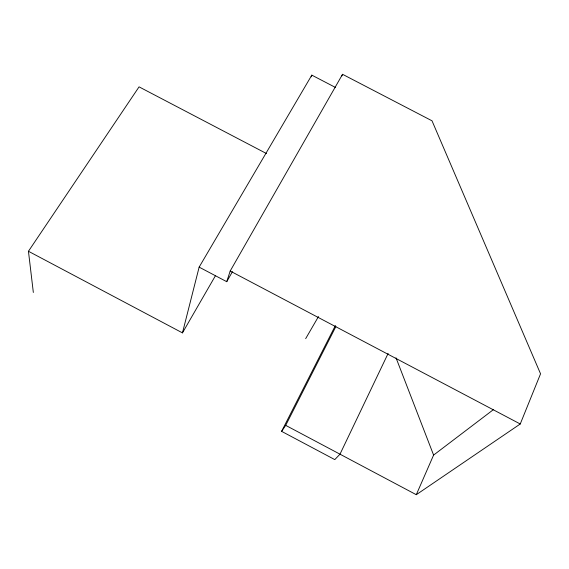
<?xml version="1.0" encoding="UTF-8"?>
<svg xmlns="http://www.w3.org/2000/svg" width="569" height="569" viewBox="0 0 569 569"><rect width="100%" height="100%" fill="white"/><g stroke="black" fill="none" stroke-linecap="round" stroke-linejoin="round"><path stroke-width="0.85" d="M266.456 153.538L139.064 86.858L28.45 251.27L182.464 332.886L199.143 267.131L311.812 75.136L335.404 87.413M199.143 267.131L226.732 281.691L230.196 271.022L342.545 74.297L432.013 120.806L540.55 373.812L520.244 423.99L416.288 494.703L285.702 425.356L281.605 431.352L334.785 459.61L339.992 454.183L388.115 353.456M311.222 76.815L311.812 75.136M341.891 75.933L342.545 74.297M416.288 494.703L433.599 455.086L493.408 409.637M281.605 431.352L335.397 325.518M285.702 425.356L335.874 326.542M226.732 281.691L232.444 271.669M182.464 332.886L215.295 275.965M305.667 338.655L318.491 316.542M230.196 271.022L520.244 423.99M396.017 357.801L433.599 455.086M28.45 251.27L33.336 292.466"/></g></svg>
